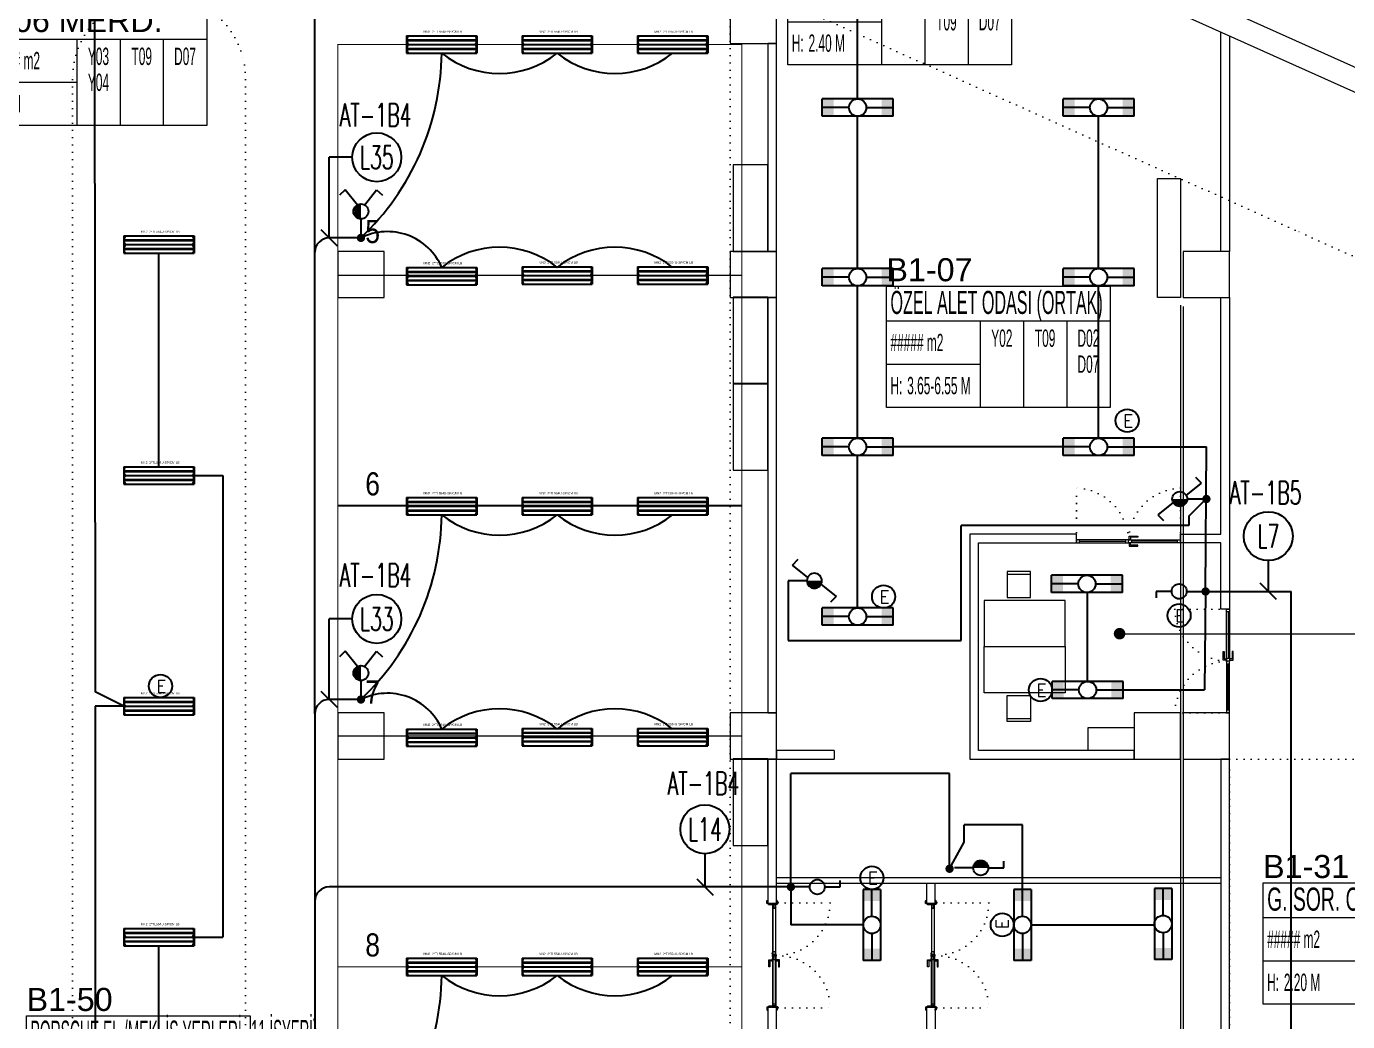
# Model space of a CAD drawing. Header units: metres. Extents: x -13316 to 152404, y -3899 to 30226.
# Drawn here: x 61840 to 64130, y 4665 to 6390 of the extents above; entities that cross this region are included whole.
import ezdxf
from ezdxf.enums import TextEntityAlignment as Align
from ezdxf.xclip import XClip

# ---------------------------------------------------------------- set-up
doc = ezdxf.new("R2010")
doc.units = ezdxf.units.M
doc.header["$LTSCALE"] = 100
doc.header["$MEASUREMENT"] = 0
doc.header["$XCLIPFRAME"] = 0
doc.header["$PDMODE"] = 1
for name, pattern in [('DOT2', [0.125, 0, -0.125]), ('DOT5', [0.75, 0, -0.75]), ('HIDDEN', [0.375, 0.25, -0.125])]:
    doc.linetypes.add(name, pattern=pattern)
doc.layers.get('0').update_dxf_attribs({"color": 9, "lineweight": 9})
for name, color, linetype, lineweight in [('00', 9, 'Continuous', 9), ('01', 9, 'Continuous', 9), ('05', 9, 'Continuous', 9), ('06B', 9, 'Continuous', 9), ('06C', 9, 'Continuous', 9), ('06D', 9, 'Continuous', 9), ('09', 9, 'Continuous', 9), ('10', 9, 'Continuous', 9), ('15', 9, 'Continuous', 9), ('20', 9, 'DOT2', 9), ('21', 9, 'Continuous', 9), ('21_mahal200', 9, 'Continuous', 9), ('E-2x36 W SIVAÜSTÜ FLUORESAN ARMATÜR (ETANŞ)', 7, 'Continuous', 30), ('E-2x54 W SIVAÜSTÜ FLUORESAN YÜKSEK TAVAN ARMATÜRÜ', 7, 'Continuous', 30), ('E-ACİL AYDINLATMA KİTİ', 7, 'Continuous', 30), ('E-ANAHTAR', 7, 'Continuous', 30), ('E-ANAHTAR (ETANŞ)', 7, 'Continuous', 30), ('E-KABLO', 7, 'Continuous', 30), ('E-KOMÜTATÖR ANAHTAR (ETANŞ)', 7, 'Continuous', 30), ('E-LINYE', 7, 'Continuous', 30), ('E-VAEVİYEN ANAHTAR (ETANŞ)', 7, 'Continuous', 30)]:
    doc.layers.add(name, color=color, linetype=linetype, lineweight=lineweight)
doc.styles.add('Arial', font='arial.ttf', dxfattribs={"height": 2.5})
doc.styles.add('E-YAZI', font='txttw.shx')
doc.styles.add('MuuM_TEXT-STANDART', font='ARIALN.TTF')
doc.dimstyles.new('MuuM_DIM200', dxfattribs={"dimscale": 20, "dimtxt": 2, "dimasz": 1, "dimexe": 1, "dimexo": 1, "dimgap": 1, "dimtad": 1, "dimdec": 1, "dimrnd": 0.5, "dimdsep": 46, "dimtxsty": 'MuuM_TEXT-STANDART', "dimblk": 'ARCHTICK', "dimcen": 0, "dimdle": 0.15, "dimclrd": 256, "dimclre": 256, "dimclrt": 256, "dimadec": 0, "dimazin": 0, "dimtfac": 5, "dimtdec": 1, "dimtix": 1, "dimtmove": 2, "dimatfit": 3, "dimldrblk": 'DOT', "dimfxl": 3, "dimfxlon": 1, "dimtolj": 1, "dimlwd": -1, "dimlwe": -1, "dimarcsym": 0})

# ---------------------------------------------------------------- blocks, each defined once
blk = doc.blocks.new('100_2x36 W SIVAÜSTÜ FLUORESAN ARMATÜR (ETANŞ)')
at = {"layer": 'E-2x36 W SIVAÜSTÜ FLUORESAN ARMATÜR (ETANŞ)', "color": 4}
for p, q in [((-6.15, 1.5), (6.15, 1.5)), ((-6.15, 1.5), (-6.15, -1.5)), ((-1.5, 0), (-6.15, 0)), ((1.5, 0), (6.15, 0)), ((6.15, 1.5), (6.15, -1.5)), ((-6.15, -1.5), (6.15, -1.5))]:
    blk.add_line(p, q, dxfattribs=at)
blk.add_circle((0, 0), 1.5, dxfattribs=at)
for points in [[(-4.15, 1.5), (-4.15, -1.5), (-6.15, 1.5), (-6.15, -1.5)], [(4.15, 1.5), (4.15, -1.5), (6.15, 1.5), (6.15, -1.5)]]:
    blk.add_solid(points, dxfattribs=at)
blk = doc.blocks.new('2x54 W SIVAÜSTÜ FLUORESAN YÜKSEK TAVAN ARMATÜRÜ')
at = {"layer": 'E-2x54 W SIVAÜSTÜ FLUORESAN YÜKSEK TAVAN ARMATÜRÜ', "color": 4}
for p, q in [((-60.8, 15), (-60.8, -15)), ((-60.8, 15), (60.8, 15)), ((-60, 0), (-15, 0)), ((15, 0), (60, 0)), ((60.8, 15), (60.8, 0)), ((60.8, 0), (60.8, -15)), ((-60.8, -15), (60.8, -15))]:
    blk.add_line(p, q, dxfattribs=at)
at = {"layer": 'E-2x54 W SIVAÜSTÜ FLUORESAN YÜKSEK TAVAN ARMATÜRÜ', "color": 7}
for p, q in [((-60.8, 0), (60.8, 0)), ((-59.3, 8), (59.3, 8)), ((-59.2, 7), (59.4, 7)), ((-59.3, -7), (59.3, -7)), ((-59.2, -8), (59.4, -8))]:
    blk.add_line(p, q, dxfattribs=at)
for centre in [(-59.2, 7.6), (-59.2, 7.3), (59.4, 7.6), (59.4, 7.3), (-59.2, -7.4), (-59.2, -7.7), (59.4, -7.4), (59.4, -7.7)]:
    blk.add_circle(centre, 0.11, dxfattribs=at)
for centre, radius, start, end in [((-48.7, 7.5), 12.1, 141.86, 218.14), ((-59.1, 7.5), 0.515, 106.8674, 266.7612), ((-59.3, 7.5), 0.519, 289.2244, 84.4042), ((48.7, 7.5), 12.1, 321.86, 38.14), ((59.5, 7.5), 0.515, 106.8674, 266.7612), ((59.3, 7.5), 0.519, 289.2244, 84.4042), ((-48.7, -7.5), 12.1, 141.86, 218.14), ((-59.1, -7.5), 0.515, 106.8674, 266.7612), ((-59.3, -7.5), 0.519, 289.2244, 84.4042), ((48.7, -7.5), 12.1, 321.86, 38.14), ((59.5, -7.5), 0.515, 106.8674, 266.7612), ((59.3, -7.5), 0.519, 289.2244, 84.4042)]:
    blk.add_arc(centre, radius, start, end, dxfattribs=at)
at = {"layer": 'E-2x54 W SIVAÜSTÜ FLUORESAN YÜKSEK TAVAN ARMATÜRÜ', "color": 7, "style": 'Arial'}
blk.add_text('MN2  2*TL554U-SP/CM LB', height=3.951, dxfattribs=at).set_placement((-31.6, 20.4))
blk = doc.blocks.new('100_ANAHTAR')
at = {"layer": 'E-ANAHTAR', "color": 4}
for p, q in [((0, 5.35), (-0.71, 5.35)), ((0, 3.67), (0, 5.35)), ((0, 2.05), (0, 0))]:
    blk.add_line(p, q, dxfattribs=at)
blk.add_circle((0, 2.86), 0.81, dxfattribs=at)
blk = doc.blocks.new('100_ACİL AYDINLATMA KİTİ')
at = {"layer": 'E-ACİL AYDINLATMA KİTİ', "color": 3}
blk.add_circle((0, 0), 1.25, dxfattribs=at)
at = {"layer": 'E-ACİL AYDINLATMA KİTİ', "color": 3, "style": 'E-YAZI'}
blk.add_text('E', height=1.34, dxfattribs=at).set_placement((-0.45, -0.69))
blk = doc.blocks.new('100_KOMÜTATÖR ANAHTAR (ETANŞ)')
at = {"layer": 'E-KOMÜTATÖR ANAHTAR (ETANŞ)', "color": 4}
for p, q in [((-1.7, 5.22), (-2.33, 4.62)), ((-0.37, 3.56), (-1.7, 5.22)), ((0.37, 3.56), (1.7, 5.22)), ((1.7, 5.22), (2.33, 4.62)), ((0, 2.05), (0, 0))]:
    blk.add_line(p, q, dxfattribs=at)
at = {"layer": 'E-KOMÜTATÖR ANAHTAR (ETANŞ)', "color": 4, "const_width": 0.81}
blk.add_lwpolyline([(0, 3.27, 0.414214), (-0.41, 2.86, 0.414214), (0, 2.46, 0.414214)], format="xyb", dxfattribs=at)
at = {"layer": 'E-KOMÜTATÖR ANAHTAR (ETANŞ)', "color": 4}
blk.add_circle((0, 2.86), 0.81, dxfattribs=at)
blk = doc.blocks.new('100_VAEVİYEN ANAHTAR (ETANŞ)')
at = {"layer": 'E-VAEVİYEN ANAHTAR (ETANŞ)', "color": 4}
for p, q in [((-1.7, 5.22), (-2.33, 4.62)), ((-0.37, 3.56), (-1.7, 5.22)), ((0, 2.05), (0, 0)), ((0.37, 2.16), (1.7, 0.5)), ((1.7, 0.5), (2.33, 1.1))]:
    blk.add_line(p, q, dxfattribs=at)
at = {"layer": 'E-VAEVİYEN ANAHTAR (ETANŞ)', "color": 4, "const_width": 0.81}
blk.add_lwpolyline([(0, 3.27, 0.414214), (-0.41, 2.86, 0.414214), (0, 2.46, 0.414214)], format="xyb", dxfattribs=at)
at = {"layer": 'E-VAEVİYEN ANAHTAR (ETANŞ)', "color": 4}
blk.add_circle((0, 2.86), 0.81, dxfattribs=at)
blk = doc.blocks.new('100_ANAHTAR (ETANŞ)')
at = {"layer": 'E-ANAHTAR (ETANŞ)', "color": 4}
for p, q in [((0, 5.35), (-0.71, 5.35)), ((0, 3.67), (0, 5.35)), ((0, 2.05), (0, 0))]:
    blk.add_line(p, q, dxfattribs=at)
at = {"layer": 'E-ANAHTAR (ETANŞ)', "color": 4, "const_width": 0.81}
blk.add_lwpolyline([(0, 3.27, 0.414214), (-0.41, 2.86, 0.414214), (0, 2.46, 0.414214)], format="xyb", dxfattribs=at)
at = {"layer": 'E-ANAHTAR (ETANŞ)', "color": 4}
blk.add_circle((0, 2.86), 0.81, dxfattribs=at)
blk = doc.blocks.new('p-kolon_80x80')
blk.add_lwpolyline([(-40, -40), (40, -40), (40, 40), (-40, 40)], close=True)
blk = doc.blocks.new('1.bod.mimari.elk')
at = {"layer": '01'}
for points in [[(7909, -2669.7), (7892.6, -2706.2), (6612.7, -2131.8), (6060, -1936.6), (6073.3, -1898.9), (6627.6, -2094.7)], [(7520, -3030), (7480, -3030), (7480, -2824), (7520, -2824)]]:
    blk.add_lwpolyline(points, close=True, dxfattribs=at)
for p in [(6780, -2550), (6100, -2990), (6780, -2990), (7565, -2990), (6100, -3790), (6780, -3790), (7480, -3790), (7565, -3790)]:
    blk.add_blockref('p-kolon_80x80', p, dxfattribs=at)
blk = doc.blocks.new('p-işyeri')
at = {"color": 0, "const_width": 2}
blk.add_lwpolyline([(200, 0), (200, 700), (-200, 700), (-200, 0)], close=True, dxfattribs=at)
blk = doc.blocks.new('p-dilatasyon yeri')
at = {"layer": '06D'}
for points in [[(7520, 5586.8), (7520, 80)], [(7525, 5584.6), (7525, 80)]]:
    blk.add_lwpolyline(points, dxfattribs=at)
blk = doc.blocks.new('prf-scr2')
at = {"linetype": 'DOT2', "ltscale": 10}
blk.add_line((0, 0.2), (0, -1.1), dxfattribs=at)
for p, q in [((-0.1, -0.2), (0.1, -0.3)), ((0.1, -0.2), (-0.1, -0.2)), ((0.1, -0.3), (-0.1, -0.3)), ((-0.1, -0.3), (0.1, -0.4)), ((0.1, -0.4), (-0.1, -0.4)), ((0.1, -0.5), (-0.1, -0.4)), ((-0.1, -0.4), (0.1, -0.4)), ((0.1, -0.6), (-0.1, -0.5)), ((-0.1, -0.5), (0.1, -0.5)), ((-0.1, -0.6), (0.1, -0.7)), ((0.1, -0.6), (-0.1, -0.6)), ((-0.1, -0.6), (0.1, -0.6)), ((-0.1, -0.7), (0.1, -0.8)), ((0.1, -0.7), (-0.1, -0.7)), ((-0.1, -0.8), (0.1, -0.8)), ((0.1, -0.8), (-0.1, -0.8)), ((0.1, -0.2), (0, -0.1)), ((0, -0.2), (0.1, -0.2))]:
    blk.add_line(p, q)
blk.add_lwpolyline([(0.2, 0), (-0.2, 0), (-0.2, 0), (-0.1, -0.1), (0.1, -0.1), (0.2, 0), (0.2, 0)], close=True)
for points in [[(0.2, 0), (-0.2, 0)], [(-0.1, -0.1), (-0.1, -0.2), (-0.1, -0.2), (-0.1, -0.2), (-0.1, -0.2), (-0.1, -0.3), (-0.1, -0.3), (-0.1, -0.3), (-0.1, -0.3), (-0.1, -0.4), (-0.1, -0.4), (-0.1, -0.4), (-0.1, -0.4), (-0.1, -0.4), (-0.1, -0.5), (-0.1, -0.5), (-0.1, -0.5), (-0.1, -0.5), (-0.1, -0.5), (-0.1, -0.5), (-0.1, -0.6), (-0.1, -0.6), (-0.1, -0.6), (-0.1, -0.6), (-0.1, -0.6), (-0.1, -0.7), (-0.1, -0.7), (-0.1, -0.7), (-0.1, -0.7), (-0.1, -0.7), (-0.1, -0.8), (-0.1, -0.8), (-0.1, -0.8), (-0.1, -0.8), (0, -0.9), (0, -0.9), (0, -0.9), (0.1, -0.8), (0.1, -0.8), (0.1, -0.7), (0.1, -0.7), (0.1, -0.7), (0.1, -0.7), (0.1, -0.7), (0.1, -0.7), (0.1, -0.6), (0.1, -0.6), (0.1, -0.6), (0.1, -0.6), (0.1, -0.6), (0.1, -0.5), (0.1, -0.5), (0.1, -0.5), (0.1, -0.5), (0.1, -0.4), (0.1, -0.4), (0.1, -0.4), (0.1, -0.4), (0.1, -0.4), (0.1, -0.3), (0.1, -0.3), (0.1, -0.3), (0.1, -0.3), (0.1, -0.3), (0.1, -0.3), (0.1, -0.2), (0.1, -0.2), (0.1, -0.2), (0.1, -0.2), (0.1, -0.2), (0.1, -0.1)]]:
    blk.add_lwpolyline(points)
blk = doc.blocks.new('gr-p-barel kilitli kapı kolu')
at = {"flags": 128}
for points in [[(-0.9, 0.8), (-0.9, 4.9), (-11.7, 4.9), (-11.7, 6.7), (0.9, 6.7), (0.9, 0.8)], [(-0.8, 5), (0.8, 6.6)]]:
    blk.add_lwpolyline(points, dxfattribs=at)
blk.add_lwpolyline([(-2.75, 0), (-2.75, 0.7), (2.75, 0.7), (2.75, 0)])
blk.add_lwpolyline([(-1.3, 0.7), (1.3, 0.7), (1.3, 0.8), (-1.3, 0.8)], close=True)
blk = doc.blocks.new('p-de-02')
at = {"layer": '06C'}
blk.add_lwpolyline([(106.3, -16.6, 1), (106.3, -15.8), (104.3, -15.8), (104.3, -16.6), (106.4, -16.6)], format="xyb", dxfattribs=at)
blk.add_arc((106.3, -16.2), 0.5, 233.1301, 126.8699, dxfattribs=at)
at = {"layer": '09'}
for p, q in [((108.1, -16.7), (108.1, -16.6)), ((108.2, -16.7), (108.2, -16.6)), ((108.3, -16.6), (108.3, -16.7)), ((108.4, -16.7), (108.4, -16.6)), ((108.5, -16.6), (108.5, -16.7)), ((108.6, -16.7), (108.6, -16.6)), ((108.7, -16.6), (108.7, -16.7)), ((108.8, -16.6), (108.8, -16.7)), ((109.3, -21.9), (109.3, -21.7)), ((109.4, -21.7), (109.4, -21.9)), ((109.5, -21.9), (109.5, -21.7)), ((109.6, -21.7), (109.6, -21.9)), ((109.7, -21.9), (109.7, -21.7)), ((109.8, -21.7), (109.8, -21.9)), ((109.9, -21.9), (109.9, -21.7)), ((110, -21.9), (110, -21.7))]:
    blk.add_line(p, q, dxfattribs=at)
at = {"layer": '10'}
for points in [[(14.2, -6.8, -0.414214), (14.3, -6.7), (18.7, -6.7, -0.414214), (18.8, -6.8), (18.8, -14.1), (19, -14.1), (19, -6.8, 0.414214), (18.7, -6.5), (14.3, -6.5, 0.414214), (14, -6.8), (14, -7.7, 0.414214), (14.3, -8), (15.4, -8), (15.4, -7.8), (14.3, -7.8, -0.414214), (14.2, -7.7)], [(19, -9.7, -0.414214), (19.3, -9.4), (20.3, -9.4, -0.414214), (20.6, -9.7), (20.6, -16.1, -0.414214), (20.3, -16.4, -0.414214), (20, -16.1), (20, -15.2), (19, -15.2), (19, -24.2, -0.414214), (18.7, -24.5), (14.3, -24.5, -0.414214), (14, -24.2), (14, -23.3, -0.414214), (14.3, -23), (15.4, -23), (15.4, -23.2), (14.3, -23.2, 0.414214), (14.2, -23.3), (14.2, -24.2, 0.414214), (14.3, -24.3), (18.7, -24.3, 0.414214), (18.8, -24.2), (18.8, -15), (20.2, -15), (20.2, -16.1, 0.414214), (20.3, -16.2, 0.414214), (20.4, -16.1), (20.4, -9.7, 0.414214), (20.3, -9.6), (19.3, -9.6, 0.414214), (19.2, -9.7), (19.2, -10.6), (19, -10.6)], [(18.4, -25), (19.8, -24.4), (19.8, -21.5), (20, -21.5), (20, -24.5), (18.5, -25.2, -14.796002)], [(198.6, -9.7, 0.414214), (198.3, -9.4), (197.3, -9.4, 0.414214), (197, -9.7), (197, -16.1, 0.414214), (197.3, -16.4, 0.414214), (197.6, -16.1), (197.6, -15.2), (198.6, -15.2), (198.6, -24.2, 0.414214), (198.9, -24.5), (203.3, -24.5, 0.414214), (203.6, -24.2), (203.6, -23.3, 0.414214), (203.3, -23), (202.2, -23), (202.2, -23.2), (203.3, -23.2, -0.414214), (203.4, -23.3), (203.4, -24.2, -0.414214), (203.3, -24.3), (198.9, -24.3, -0.414214), (198.8, -24.2), (198.8, -15), (197.4, -15), (197.4, -16.1, -0.414214), (197.3, -16.2, -0.414214), (197.2, -16.1), (197.2, -9.7, -0.414214), (197.3, -9.6), (198.3, -9.6, -0.414214), (198.4, -9.7), (198.4, -10.6), (198.6, -10.6)], [(199.2, -25), (197.8, -24.4), (197.8, -21.5), (197.6, -21.5), (197.6, -24.5), (199.1, -25.2, 14.796002)], [(203.4, -6.8, 0.414214), (203.3, -6.7), (198.9, -6.7, 0.414214), (198.8, -6.8), (198.8, -14.1), (198.6, -14.1), (198.6, -6.8, -0.414214), (198.9, -6.5), (203.3, -6.5, -0.414214), (203.6, -6.8), (203.6, -7.7, -0.414214), (203.3, -8), (202.2, -8), (202.2, -7.8), (203.3, -7.8, 0.414214), (203.4, -7.7)]]:
    blk.add_lwpolyline(points, format="xyb", close=True, dxfattribs=at)
for points in [[(108.2, -20.1), (108.2, -18.1), (108.5, -18.1), (108.5, -17), (20.3, -17), (20.3, -18.1), (20.6, -18.1), (20.6, -20.1), (20.3, -20.1), (20.3, -18.3), (20, -18.3), (20, -16.7), (108.8, -16.7), (108.8, -18.3), (108.5, -18.3), (108.5, -20.1)], [(108.2, -18.1), (108.2, -20.1), (108.8, -20.1), (108.8, -21.7), (20, -21.7), (20, -20.1), (20.6, -20.1), (20.6, -18.1), (20.9, -18.1), (20.9, -20.3), (20.3, -20.3), (20.3, -21.4), (108.5, -21.4), (108.5, -20.3), (107.9, -20.3), (107.9, -18.1), (108.2, -18.1)], [(109.9, -20.1), (109.9, -18.1), (109.6, -18.1), (109.6, -17), (197.3, -17), (197.3, -18.1), (197, -18.1), (197, -20.1), (197.3, -20.1), (197.3, -18.3), (197.6, -18.3), (197.6, -16.7), (109.3, -16.7), (109.3, -18.3), (109.6, -18.3), (109.6, -20.1)], [(109.9, -18.1), (109.9, -20.1), (109.3, -20.1), (109.3, -21.7), (197.6, -21.7), (197.6, -20.1), (197, -20.1), (197, -18.1), (196.7, -18.1), (196.7, -20.3), (197.3, -20.3), (197.3, -21.4), (109.6, -21.4), (109.6, -20.3), (110.2, -20.3), (110.2, -18.1), (109.9, -18.1)]]:
    blk.add_lwpolyline(points, dxfattribs=at)
for points in [[(20.9, -17.2), (26.9, -17.2), (26.9, -21.2), (20.9, -21.2)], [(21.2, -17.5), (26.6, -17.5), (26.6, -20.9), (21.2, -20.9)], [(107.9, -17.2), (101.9, -17.2), (101.9, -21.2), (107.9, -21.2)], [(107.6, -17.5), (102.2, -17.5), (102.2, -20.9), (107.6, -20.9)], [(108.1, -22.4), (110, -22.4), (110, -21.9), (108.1, -21.9), (107.5, -21.9), (107.5, -22.4)], [(110, -16.1), (108.1, -16.1), (108.1, -16.6), (110.6, -16.6), (110.6, -16.6), (110.6, -16.1)], [(110.2, -17.2), (116.2, -17.2), (116.2, -21.2), (110.2, -21.2)], [(110.5, -17.5), (115.9, -17.5), (115.9, -20.9), (110.5, -20.9)], [(196.7, -17.2), (192.7, -17.2), (192.7, -21.2), (196.7, -21.2)], [(196.4, -17.5), (193, -17.5), (193, -20.9), (196.4, -20.9)]]:
    blk.add_lwpolyline(points, close=True, dxfattribs=at)
for centre in [(17.8, -25.5), (199.8, -25.5)]:
    blk.add_circle(centre, 0.55, dxfattribs=at)
at = {"layer": '20'}
for p, q in [((17.8, -25.5), (17.8, -116)), ((199.8, -25.5), (199.8, -116))]:
    blk.add_line(p, q, dxfattribs=at)
at = {"layer": '20', "linetype": 'HIDDEN'}
for points in [[(18.6, -24.3), (18.6, -23), (17.1, -23), (17.1, -24.3)], [(18.4, -25), (18.4, -23.2), (17.3, -23.2), (17.3, -25)], [(199, -24.3), (199, -23), (200.5, -23), (200.5, -24.3)], [(199.2, -25), (199.2, -23.2), (200.3, -23.2), (200.3, -25)]]:
    blk.add_lwpolyline(points, dxfattribs=at)
at = {"layer": '20'}
for centre, start, end in [((17.8, -25.5), 270, 2.4057), ((199.8, -25.5), 177.5943, 270)]:
    blk.add_arc(centre, 90.5, start, end, dxfattribs=at)
at = {"layer": '06B', "xscale": -1}
blk.add_blockref('gr-p-barel kilitli kapı kolu', (117.3, -16.7), dxfattribs=at)
at = {"layer": '06B', "rotation": 180}
blk.add_blockref('gr-p-barel kilitli kapı kolu', (117.3, -21.7), dxfattribs=at)
at = {"layer": '10', "xscale": -1, "rotation": 90}
for p in [(20.3, -19.2), (109.6, -19.2)]:
    blk.add_blockref('prf-scr2', p, dxfattribs=at)
at = {"layer": '10', "rotation": 270}
for p in [(108.5, -19.2), (197.3, -19.2)]:
    blk.add_blockref('prf-scr2', p, dxfattribs=at)
blk = doc.blocks.new('p-al-01_a')
at = {"layer": '06B'}
for points in [[(-5, -88.6), (-11.2, -88.6), (-11.2, -73.6), (-9.4, -73.6), (-9.4, -86.4), (-9.4, -86.4), (-5, -86.4), (-5, -88.6)], [(0, -88.6), (6.2, -88.6), (6.2, -73.6), (4.4, -73.6), (4.4, -86.4), (4.4, -86.4), (0, -86.4), (0, -88.6)]]:
    blk.add_lwpolyline(points, dxfattribs=at)
at = {"layer": '06D'}
for p, q in [((-5, -86.9), (-5, -5)), ((0, -5), (0, -86.9)), ((-5, -93.1), (-5, -175)), ((0, -175), (0, -93.1))]:
    blk.add_line(p, q, dxfattribs=at)
at = {"layer": '10'}
for points in [[(-5, 0), (0, 0), (0, -5), (-5, -5)], [(-5, -85), (0, -85), (0, -90), (-5, -90)], [(-5, -95), (0, -95), (0, -90), (-5, -90)], [(-5, -180), (0, -180), (0, -175), (-5, -175)]]:
    blk.add_lwpolyline(points, close=True, dxfattribs=at)
at = {"layer": '15'}
for points in [[(-2.5, -5), (-2.5, -85)], [(-2.5, -175), (-2.5, -95)]]:
    blk.add_lwpolyline(points, dxfattribs=at)
at = {"layer": '20'}
for points in [[(-5.3, 0), (-94.9, 0)], [(-5.3, -180), (-94.9, -180)], [(-5, -180), (-94.9, -180)]]:
    blk.add_lwpolyline(points, dxfattribs=at)
for centre, start, end in [((-1.5, 3.4), 182.0745, 267.6937), ((-1.5, -183.4), 92.3063, 177.9255)]:
    blk.add_arc(centre, 93.5, start, end, dxfattribs=at)
blk = doc.blocks.new('p-birim')
blk.add_lwpolyline([(0, 0), (1, 0), (1, 1), (0, 1)], close=True)
blk = doc.blocks.new('p-sandalye')
blk.add_line((-45, 20), (-45, -20))
blk.add_lwpolyline([(-5, 20), (-50, 20), (-50, -20), (-5, -20)], close=True)
blk.add_point((0, 0.1))
blk = doc.blocks.new('p-masa_servis')
at = {"linetype": 'DOT5'}
blk.add_lwpolyline([(0, 0), (0, 0)], dxfattribs=at)
blk.add_lwpolyline([(0, 0), (0, -80), (140, -80), (140, 0)], close=True)
for p, rotation in [((60, 0), 270), ((50, -110.1), 2.073722e-10)]:
    blk.add_blockref('p-sandalye', p, dxfattribs=dict(rotation=rotation))
blk = doc.blocks.new('gr-p-birim')
blk.add_lwpolyline([(-0.5, -0.5), (0.5, -0.5), (0.5, 0.5), (-0.5, 0.5)], close=True)
blk = doc.blocks.new('0_roomno2')
blk.add_lwpolyline([(19.38, -10.5), (0, -10.5), (0, 0), (19.38, 0)], close=True)
for points in [[(0, -3), (19.38, -3)], [(8.12, -3), (8.12, -10.5)], [(11.88, -3), (11.88, -10.5)], [(15.62, -3), (15.62, -10.5)], [(0, -6.75), (8.12, -6.75)]]:
    blk.add_lwpolyline(points)
at = {"style": 'MuuM_TEXT-STANDART', "width": 0.6}
blk.add_text('H:', height=1.5, dxfattribs=at).set_placement((0.35, -8.61), align=Align.MIDDLE_LEFT)
at = {"style": 'Arial'}
blk.add_attdef('ODANO', (0, 1.17), '', height=2, dxfattribs=at)
blk.add_attdef('MEKANADI', text='', height=2, dxfattribs=at).set_placement((0.35, -3), align=Align.BOTTOM_LEFT)
at = {"style": 'MuuM_TEXT-STANDART', "width": 0.6}
for tag, p in [('M2', (0.35, -4.88)), ('TEMIZTAVANYUKSEKLIGI', (1.8, -8.61))]:
    blk.add_attdef(tag, text='', height=1.5, dxfattribs=at).set_placement(p, align=Align.MIDDLE_LEFT)
for tag, p in [('YER01', (10, -4.5)), ('TAVAN01', (13.75, -4.5)), ('DUVAR01', (17.5, -4.5)), ('YER02', (10, -6.75)), ('TAVAN02', (13.75, -6.75)), ('DUVAR02', (17.5, -6.75)), ('YER03', (10, -9)), ('TAVAN03', (13.75, -9)), ('DUVAR03', (17.5, -9))]:
    blk.add_attdef(tag, text='', height=1.5, dxfattribs=at).set_placement(p, align=Align.MIDDLE_CENTER)
blk = doc.blocks.new('_ArchTick')
at = {"color": 0, "linetype": 'ByBlock', "const_width": 0.15}
blk.add_lwpolyline([(-0.5, -0.5), (0.5, 0.5)], dxfattribs=at)
blk = doc.blocks.new('_Dot')
at = {"color": 0, "linetype": 'ByBlock', "lineweight": -2}
blk.add_line((-0.5, 0), (-1, 0), dxfattribs=at)
at = {"color": 0, "linetype": 'ByBlock', "const_width": 0.5}
blk.add_lwpolyline([(-0.25, 0, 1), (0.25, 0, 1)], format="xyb", close=True, dxfattribs=at)
blk = doc.blocks.new('1.bod.mimari1.elk')
at = {"layer": '00'}
for p, q in [((7340, -3440), (7155, -3440)), ((7155, -3440), (7155, -3830)), ((7170, -3815), (7170, -3455)), ((7170, -3455), (7340, -3455)), ((7340, -3455), (7340, -3440)), ((6920, -3815), (6820, -3815)), ((6820, -3815), (6820, -3830)), ((7440, -3815), (7170, -3815)), ((7440, -3830), (7440, -3815)), ((6820, -3830), (6920, -3830)), ((7155, -3830), (7440, -3830)), ((7080, -4045), (7080, -4080)), ((7095, -4080), (7095, -4045)), ((7080, -4080), (7095, -4080))]:
    blk.add_line(p, q, dxfattribs=at)
for points in [[(7605, -2577.12), (7605, -2950), (7590, -2950), (7590, -2570.39)], [(7590, -3455), (7520, -3455), (7520, -3440), (7590, -3440), (7590, -3030), (7605, -3030), (7605, -3570), (7590, -3570), (7590, -3455)], [(7520, -3628.44), (7520, -3628.44)], [(7520, -3628.44), (7520, -3628.44)], [(6920, -3815), (6920, -3830)], [(6820, -4035), (7590, -4035)], [(6820, -4045), (7590, -4045)], [(7080, -4260), (7080, -4325), (6820, -4325), (6820, -4260), (6805, -4260), (6805, -4550), (6820, -4550), (6820, -4340), (7360, -4340), (7360, -4550)], [(7095, -4260), (7095, -4325), (7375, -4325), (7375, -4550)]]:
    blk.add_lwpolyline(points, dxfattribs=at)
for points in [[(6805, -2950), (6820, -2950), (6820, -2590), (6805, -2590)], [(6805, -3750), (6820, -3750), (6820, -3030), (6805, -3030)], [(6820, -4080), (6820, -3830), (6805, -3830), (6805, -4080)], [(7590, -4550), (7605, -4550), (7605, -3830), (7590, -3830)]]:
    blk.add_lwpolyline(points, close=True, dxfattribs=at)
at = {"layer": '06D', "linetype": 'DOT2'}
for points in [[(5600, -2652.1, -1), (5900, -2652.1, 0)], [(5600, -2652.1), (5600, -7740, 0.4142136), (6200, -8340)], [(5900, -2652.1), (5900, -7740, 0.4142136), (6200, -8040)]]:
    blk.add_lwpolyline(points, format="xyb", dxfattribs=at)
at = {"layer": '20'}
for points in [[(11313.16, -4700), (10818.48, -4391.06), (8921.11, -3452.7), (7718.56, -2913.06), (6516.01, -2373.42), (4675.61, -1723.48), (3791.04, -1488.82)], [(6740, -2510), (6740, -4630), (7605, -4630), (7605, -3830), (9220, -3830), (9220, -3622.83)]]:
    blk.add_lwpolyline(points, dxfattribs=at)
for name, p in [('p-dilatasyon yeri', (0, -8630)), ('p-al-01_a', (7605, -3570))]:
    blk.add_blockref(name, p)
at = {"rotation": 270}
blk.add_blockref('p-al-01_a', (7520, -3455), dxfattribs=at)
at = {"layer": '05', "xscale": 60.00000000000003, "yscale": 150}
for p in [(6745, -2950), (6745, -3179.55), (6745, -3329.11), (6745, -3979.55)]:
    blk.add_blockref('p-birim', p, dxfattribs=at)
at = {"layer": '05'}
ref = blk.add_blockref('p-masa_servis', (7180, -3555), dxfattribs=at)
XClip(ref).set_block_clipping_path([(-55.5106706136, -84.5585723777), (163.3295749435, 61.9818189005)])
ref = blk.add_blockref('p-masa_servis', (7180, -3715), dxfattribs=dict(at, xscale=-1, rotation=180))
XClip(ref).set_block_clipping_path([(-55.5106706136, -84.5585723777), (163.3295749435, 61.9818189005)])
at = {"layer": '05', "xscale": -40, "yscale": 80, "rotation": 90}
blk.add_blockref('gr-p-birim', (7400, -3795), dxfattribs=at)
at = {"layer": '06D', "color": 89, "linetype": 'HIDDEN', "true_color": 0x2e4d23, "rotation": 90}
for p in [(6760, -2791.68), (6760, -3191.68), (6760, -3590), (6760, -3990), (6760, -4390)]:
    blk.add_blockref('p-işyeri', p, dxfattribs=at)
at = {"layer": '10', "xscale": -1, "rotation": 90}
for p in [(6797, -4061.2), (7072, -4061.2)]:
    blk.add_blockref('p-de-02', p, dxfattribs=at)
at = {"layer": '21_mahal200'}
ref = blk.add_blockref('0_roomno2', (6839.57, -2417.04), dxfattribs=dict(at, xscale=20, yscale=20, zscale=20))
ref.add_attrib('ODANO', 'B1-70', (6839.57, -2408.4), dxfattribs={"layer": '0', "height": 40, "style": 'Arial'})
ref.add_attrib('MEKANADI', 'ELEKRİK O.(PORSCHE)', dxfattribs={"layer": '0', "height": 40, "style": 'Arial', "width": 0.6}).set_placement((6846.57, -2477.04), align=Align.BOTTOM_LEFT)
ref.add_attrib('M2', '##### m2', dxfattribs={"layer": '0', "height": 30, "style": 'MuuM_TEXT-STANDART', "width": 0.6}).set_placement((6846.57, -2514.54), align=Align.MIDDLE_LEFT)
ref.add_attrib('TEMIZTAVANYUKSEKLIGI', '2.40 M', dxfattribs={"layer": '0', "height": 30, "style": 'MuuM_TEXT-STANDART', "width": 0.6}).set_placement((6875.57, -2589.2), align=Align.MIDDLE_LEFT)
ref.add_attrib('YER01', 'Y02', dxfattribs={"layer": '0', "height": 30, "style": 'MuuM_TEXT-STANDART', "width": 0.6}).set_placement((7039.57, -2507.04), align=Align.MIDDLE_CENTER)
ref.add_attrib('TAVAN01', 'T05', dxfattribs={"layer": '0', "height": 30, "style": 'MuuM_TEXT-STANDART', "width": 0.6}).set_placement((7114.57, -2507.04), align=Align.MIDDLE_CENTER)
ref.add_attrib('DUVAR01', 'D02', dxfattribs={"layer": '0', "height": 30, "style": 'MuuM_TEXT-STANDART', "width": 0.6}).set_placement((7189.57, -2507.04), align=Align.MIDDLE_CENTER)
ref.add_attrib('TAVAN02', 'T09', dxfattribs={"layer": '0', "height": 30, "style": 'MuuM_TEXT-STANDART', "width": 0.6}).set_placement((7114.57, -2552.04), align=Align.MIDDLE_CENTER)
ref.add_attrib('DUVAR02', 'D07', dxfattribs={"layer": '0', "height": 30, "style": 'MuuM_TEXT-STANDART', "width": 0.6}).set_placement((7189.57, -2552.04), align=Align.MIDDLE_CENTER)
ref = blk.add_blockref('0_roomno2', (5445.14, -2522.04), dxfattribs=dict(at, xscale=20, yscale=20, zscale=20))
ref.add_attrib('ODANO', 'B1-04', (5445.14, -2513.4), dxfattribs={"layer": '0', "height": 40, "style": 'Arial'})
ref.add_attrib('MEKANADI', 'M06 MERD.', dxfattribs={"layer": '0', "height": 40, "style": 'Arial'}).set_placement((5452.14, -2582.04), align=Align.BOTTOM_LEFT)
ref.add_attrib('M2', '##### m2', dxfattribs={"layer": '0', "height": 30, "style": 'MuuM_TEXT-STANDART', "width": 0.6}).set_placement((5452.14, -2619.54), align=Align.MIDDLE_LEFT)
ref.add_attrib('TEMIZTAVANYUKSEKLIGI', '- M', dxfattribs={"layer": '0', "height": 30, "style": 'MuuM_TEXT-STANDART', "width": 0.6}).set_placement((5481.14, -2694.2), align=Align.MIDDLE_LEFT)
ref.add_attrib('YER01', 'Y03', dxfattribs={"layer": '0', "height": 30, "style": 'MuuM_TEXT-STANDART', "width": 0.6}).set_placement((5645.14, -2612.04), align=Align.MIDDLE_CENTER)
ref.add_attrib('TAVAN01', 'T09', dxfattribs={"layer": '0', "height": 30, "style": 'MuuM_TEXT-STANDART', "width": 0.6}).set_placement((5720.14, -2612.04), align=Align.MIDDLE_CENTER)
ref.add_attrib('DUVAR01', 'D07', dxfattribs={"layer": '0', "height": 30, "style": 'MuuM_TEXT-STANDART', "width": 0.6}).set_placement((5795.14, -2612.04), align=Align.MIDDLE_CENTER)
ref.add_attrib('YER02', 'Y04', dxfattribs={"layer": '0', "height": 30, "style": 'MuuM_TEXT-STANDART', "width": 0.6}).set_placement((5645.14, -2657.04), align=Align.MIDDLE_CENTER)
ref = blk.add_blockref('0_roomno2', (7010.56, -3010.49), dxfattribs=dict(at, xscale=20, yscale=20, zscale=20))
ref.add_attrib('ODANO', 'B1-07', (7010.56, -3001.85), dxfattribs={"layer": '0', "height": 40, "style": 'Arial'})
ref.add_attrib('MEKANADI', 'ÖZEL ALET ODASI (ORTAK)', dxfattribs={"layer": '0', "height": 40, "style": 'Arial', "width": 0.5}).set_placement((7017.56, -3070.49), align=Align.BOTTOM_LEFT)
ref.add_attrib('M2', '##### m2', dxfattribs={"layer": '0', "height": 30, "style": 'MuuM_TEXT-STANDART', "width": 0.6}).set_placement((7017.56, -3107.99), align=Align.MIDDLE_LEFT)
ref.add_attrib('TEMIZTAVANYUKSEKLIGI', '3.65-6.55 M', dxfattribs={"layer": '0', "height": 30, "style": 'MuuM_TEXT-STANDART', "width": 0.6}).set_placement((7046.56, -3182.65), align=Align.MIDDLE_LEFT)
ref.add_attrib('YER01', 'Y02', dxfattribs={"layer": '0', "height": 30, "style": 'MuuM_TEXT-STANDART', "width": 0.6}).set_placement((7210.56, -3100.49), align=Align.MIDDLE_CENTER)
ref.add_attrib('TAVAN01', 'T09', dxfattribs={"layer": '0', "height": 30, "style": 'MuuM_TEXT-STANDART', "width": 0.6}).set_placement((7285.56, -3100.49), align=Align.MIDDLE_CENTER)
ref.add_attrib('DUVAR01', 'D02', dxfattribs={"layer": '0', "height": 30, "style": 'MuuM_TEXT-STANDART', "width": 0.6}).set_placement((7360.56, -3100.49), align=Align.MIDDLE_CENTER)
ref.add_attrib('DUVAR02', 'D07', dxfattribs={"layer": '0', "height": 30, "style": 'MuuM_TEXT-STANDART', "width": 0.6}).set_placement((7360.56, -3145.49), align=Align.MIDDLE_CENTER)
ref = blk.add_blockref('0_roomno2', (7663.28, -4044.64), dxfattribs=dict(at, xscale=20, yscale=20, zscale=20))
ref.add_attrib('ODANO', 'B1-31', (7663.28, -4036), dxfattribs={"layer": '0', "height": 40, "style": 'Arial'})
ref.add_attrib('MEKANADI', 'G. SOR. O.(PORSCHE)', dxfattribs={"layer": '0', "height": 40, "style": 'Arial', "width": 0.6}).set_placement((7670.28, -4104.64), align=Align.BOTTOM_LEFT)
ref.add_attrib('M2', '##### m2', dxfattribs={"layer": '0', "height": 30, "style": 'MuuM_TEXT-STANDART', "width": 0.6}).set_placement((7670.28, -4142.14), align=Align.MIDDLE_LEFT)
ref.add_attrib('TEMIZTAVANYUKSEKLIGI', '2.20 M', dxfattribs={"layer": '0', "height": 30, "style": 'MuuM_TEXT-STANDART', "width": 0.6}).set_placement((7699.28, -4216.8), align=Align.MIDDLE_LEFT)
ref.add_attrib('YER01', 'Y02', dxfattribs={"layer": '0', "height": 30, "style": 'MuuM_TEXT-STANDART', "width": 0.6}).set_placement((7863.28, -4134.64), align=Align.MIDDLE_CENTER)
ref.add_attrib('TAVAN01', 'T05', dxfattribs={"layer": '0', "height": 30, "style": 'MuuM_TEXT-STANDART', "width": 0.6}).set_placement((7938.28, -4134.64), align=Align.MIDDLE_CENTER)
ref.add_attrib('DUVAR01', 'D02', dxfattribs={"layer": '0', "height": 30, "style": 'MuuM_TEXT-STANDART', "width": 0.6}).set_placement((8013.28, -4134.64), align=Align.MIDDLE_CENTER)
ref.add_attrib('TAVAN02', 'T09', dxfattribs={"layer": '0', "height": 30, "style": 'MuuM_TEXT-STANDART', "width": 0.6}).set_placement((7938.28, -4179.64), align=Align.MIDDLE_CENTER)
ref.add_attrib('DUVAR02', 'D07', dxfattribs={"layer": '0', "height": 30, "style": 'MuuM_TEXT-STANDART', "width": 0.6}).set_placement((8013.28, -4179.64), align=Align.MIDDLE_CENTER)
ref = blk.add_blockref('0_roomno2', (5520.6, -4275.12), dxfattribs=dict(at, xscale=20, yscale=20, zscale=20))
ref.add_attrib('ODANO', 'B1-50', (5520.6, -4266.48), dxfattribs={"layer": '0', "height": 40, "style": 'Arial'})
ref.add_attrib('MEKANADI', 'PORSCHE EL./MEK. İŞ YERLERİ', dxfattribs={"layer": '0', "height": 40, "style": 'Arial', "width": 0.43}).set_placement((5527.6, -4335.12), align=Align.BOTTOM_LEFT)
ref.add_attrib('M2', '###### m2', dxfattribs={"layer": '0', "height": 30, "style": 'MuuM_TEXT-STANDART', "width": 0.6}).set_placement((5527.6, -4372.62), align=Align.MIDDLE_LEFT)
ref.add_attrib('TEMIZTAVANYUKSEKLIGI', '6.55 M', dxfattribs={"layer": '0', "height": 30, "style": 'MuuM_TEXT-STANDART', "width": 0.6}).set_placement((5556.6, -4447.28), align=Align.MIDDLE_LEFT)
ref.add_attrib('YER01', 'Y01', dxfattribs={"layer": '0', "height": 30, "style": 'MuuM_TEXT-STANDART', "width": 0.6}).set_placement((5720.6, -4365.12), align=Align.MIDDLE_CENTER)
ref.add_attrib('TAVAN01', 'T09', dxfattribs={"layer": '0', "height": 30, "style": 'MuuM_TEXT-STANDART', "width": 0.6}).set_placement((5795.6, -4365.12), align=Align.MIDDLE_CENTER)
ref.add_attrib('DUVAR01', 'D01', dxfattribs={"layer": '0', "height": 30, "style": 'MuuM_TEXT-STANDART', "width": 0.6}).set_placement((5870.6, -4365.12), align=Align.MIDDLE_CENTER)
ref.add_attrib('YER02', 'Y02', dxfattribs={"layer": '0', "height": 30, "style": 'MuuM_TEXT-STANDART', "width": 0.6}).set_placement((5720.6, -4410.12), align=Align.MIDDLE_CENTER)
ref.add_attrib('DUVAR02', 'D07', dxfattribs={"layer": '0', "height": 30, "style": 'MuuM_TEXT-STANDART', "width": 0.6}).set_placement((5870.6, -4410.12), align=Align.MIDDLE_CENTER)
ref.add_attrib('YER03', 'Y16', dxfattribs={"layer": '0', "height": 30, "style": 'MuuM_TEXT-STANDART', "width": 0.6}).set_placement((5720.6, -4455.12), align=Align.MIDDLE_CENTER)
ref.add_attrib('DUVAR03', 'D18', dxfattribs={"layer": '0', "height": 30, "style": 'MuuM_TEXT-STANDART', "width": 0.6}).set_placement((5870.6, -4455.12), align=Align.MIDDLE_CENTER)
at = {"layer": '21', "style": 'MuuM_TEXT-STANDART'}
for s, p in [('5', (6107.52, -2947.67)), ('6', (6107.52, -3384.97)), ('7', (6107.52, -3745.68)), ('8', (6107.52, -4183.99))]:
    blk.add_text(s, height=40, dxfattribs=at).set_placement(p, align=Align.BOTTOM_LEFT)
at = {"layer": '21_mahal200', "style": 'MuuM_TEXT-STANDART', "width": 0.5}
blk.add_text('11 İŞYERİ)', height=40, dxfattribs=at).set_placement((5909.69, -4321.9))
at = {"layer": '21_mahal200'}
blk.add_leader([(7414.56, -3612.65), (7945.44, -3612.65)], dimstyle='MuuM_DIM200', override={"dimasz": 1, "dimfxl": 10}, dxfattribs=at)

msp = doc.modelspace()

# ---------------------------------------------------------------- linework, layer by layer
at = {"layer": 'E-KABLO', "color": 6}
for p, q in [((62340, 5998.32), (62340, 6591.76)), ((63280.68, 6264.14), (63280.68, 6524.76)), ((61958.4, 6411.67), (61959.2, 5236.67)), ((63280.68, 5970.08), (63280.68, 6234.14)), ((63698.18, 5970.08), (63698.18, 6234.14)), ((62420, 6023.32), (62365, 6023.32)), ((62070, 5626.67), (62070, 5996.67)), ((63280.68, 5676.02), (63280.68, 5940.08)), ((63698.18, 5676.02), (63698.18, 5940.08)), ((63636.68, 5661.02), (63342.18, 5661.02)), ((63759.68, 5661.02), (63885, 5661.02)), ((63883.6, 5410.64), (63885, 5661.02)), ((63280.68, 5381.95), (63280.68, 5646.02)), ((62130.8, 5611.67), (62180.8, 5611.67)), ((62180.8, 5611.67), (62180.8, 4811.67)), ((63854.5, 5540.8), (63884.5, 5570.8)), ((63854.5, 5540.8), (63854.5, 5525)), ((63854.5, 5525), (63460, 5525)), ((63460, 5325.45), (63460, 5525)), ((63160, 5429.06), (63160, 5325.45)), ((63679.07, 5254.81), (63679.07, 5408.76)), ((63883.6, 5410.64), (63881.54, 5239.81)), ((63885, 5410.73), (64031.88, 5410.73)), ((64031.88, 4270), (64031.88, 5410.73)), ((63160, 5325.45), (63460, 5325.45)), ((62009.2, 5211.67), (61959.2, 5236.67)), ((62420, 5223.32), (62365, 5223.32)), ((63740.57, 5239.81), (63881.54, 5239.81)), ((62009.2, 5211.67), (61959.2, 5211.67)), ((61959.2, 5211.67), (61959.2, 4036.67)), ((63165, 4898.47), (63165, 5095)), ((63440, 5095), (63165, 5095)), ((63440, 4930.02), (63440, 5095)), ((63566.32, 5005.92), (63465, 5005.92)), ((63465, 4975.92), (63465, 5005.92)), ((63566.32, 4894.27), (63566.32, 5005.92)), ((63440, 4930.02), (63465, 4975.92)), ((63440, 4930.02), (63440, 4926.42)), ((63165, 4898.47), (62365, 4898.47)), ((63165, 4898.47), (63165, 4832.77)), ((63290.35, 4832.77), (63165, 4832.77)), ((63581.32, 4832.77), (63795, 4832.77)), ((62130.8, 4811.67), (62180.8, 4811.67)), ((62070, 4426.67), (62070, 4796.67))]:
    msp.add_line(p, q, dxfattribs=at)
at = {"layer": 'E-KABLO', "color": 5}
for p, q in [((62340, 5198.32), (62340, 5998.32)), ((62340, 5198.32), (62340, 4873.47)), ((62340, 4873.47), (62340, 4400))]:
    msp.add_line(p, q, dxfattribs=at)
at = {"layer": 'E-KABLO', "color": 4, "linetype": 'Continuous', "const_width": 7.2}
for points in [[(62423.6, 6023.32, 1), (62416.4, 6023.32, 1)], [(63885, 5574.4, 1), (63885, 5567.2, 1)], [(63883.59, 5414.11, -1), (63883.59, 5406.91, -1)], [(62423.6, 5223.32, 1), (62416.4, 5223.32, 1)], [(63443.6, 4930.02, 1), (63436.4, 4930.02, 1)], [(63168.6, 4898.47, 1), (63161.4, 4898.47, 1)]]:
    msp.add_lwpolyline(points, format="xyb", close=True, dxfattribs=at)
at = {"layer": 'E-KABLO', "color": 6}
for centre, radius, start, end in [((62110.46, 6349.37), 449.58, 313.51195, 359.2293), ((62660, 6468.68), 160.36, 231.41991, 308.58009), ((62860, 6468.68), 160.36, 231.41991, 308.58009), ((62365, 5998.32), 25, 90, 180), ((62465.86, 5931.68), 102.48, 23.27553, 116.58688), ((62660, 5846.82), 160.36, 51.41991, 128.58009), ((62860, 5846.82), 160.36, 51.41991, 128.58009), ((62110.46, 5549.37), 449.58, 313.51195, 359.2293), ((62660, 5668.68), 160.36, 231.41991, 308.58009), ((62860, 5668.68), 160.36, 231.41991, 308.58009), ((62365, 5198.32), 25, 90, 180), ((62465.86, 5131.68), 102.48, 23.27553, 116.58688), ((62660, 5046.82), 160.36, 51.41991, 128.58009), ((62860, 5046.82), 160.36, 51.41991, 128.58009), ((62365, 4873.47), 25, 90, 180), ((62110.46, 4751.05), 449.58, 313.51195, 359.2293), ((62660, 4870.36), 160.36, 231.41991, 308.58009), ((62860, 4870.36), 160.36, 231.41991, 308.58009)]:
    msp.add_arc(centre, radius, start, end, dxfattribs=at)
at = {"layer": 'E-LINYE', "color": 7, "linetype": 'Continuous'}
for p, q in [((62365, 6023.32), (62365, 6162.93)), ((62404.97, 6162.93), (62365, 6162.93)), ((62379.14, 6009.18), (62350.86, 6037.47)), ((63992.27, 5463.93), (63992.27, 5410.73)), ((64006.41, 5396.59), (63978.13, 5424.87)), ((62365, 5223.32), (62365, 5362.93)), ((62404.97, 5362.93), (62365, 5362.93)), ((62379.14, 5209.18), (62350.86, 5237.47)), ((63016.01, 4956.02), (63016.01, 4898.47)), ((63001.87, 4912.61), (63030.15, 4884.33))]:
    msp.add_line(p, q, dxfattribs=at)
for centre in [(62447.41, 6162.93), (63992.27, 5506.37), (62447.41, 5362.93), (63016.01, 4998.46)]:
    msp.add_circle(centre, 42.44, dxfattribs=at)

# ---------------------------------------------------------------- block references
at = {"layer": '06D'}
for name in ['1.bod.mimari.elk', '1.bod.mimari1.elk']:
    msp.add_blockref(name, (56320, 8950), dxfattribs=at)
at = {"layer": 'E-2x36 W SIVAÜSTÜ FLUORESAN ARMATÜR (ETANŞ)', "xscale": 10, "yscale": 10, "zscale": 10}
for p, rotation in [((63280.68, 6249.14), 180.0000000000006), ((63698.18, 6249.14), 180.0000000000006), ((63280.68, 5955.08), 180.0000000000006), ((63698.18, 5955.08), 180.0000000000006), ((63280.68, 5661.02), 180.0000000000006), ((63698.18, 5661.02), 180.0000000000006), ((63677.91, 5423.72), 180.0000000000006), ((63280.68, 5366.95), 180.0000000000006), ((63679.07, 5239.81), 180.0000000000006), ((63305.35, 4832.77), 270), ((63566.32, 4832.77), 270), ((63810, 4834.2), 270)]:
    msp.add_blockref('100_2x36 W SIVAÜSTÜ FLUORESAN ARMATÜR (ETANŞ)', p, dxfattribs=dict(at, rotation=rotation))
at = {"layer": 'E-2x54 W SIVAÜSTÜ FLUORESAN YÜKSEK TAVAN ARMATÜRÜ', "color": 6}
for p in [(62560, 6358.32), (62760, 6358.32), (62960, 6358.32), (62070, 6011.67), (62560, 5957.18), (62760, 5958.32), (62960, 5958.32), (62070, 5611.67), (62560, 5558.32), (62760, 5558.32), (62960, 5558.32), (62070, 5211.67), (62560, 5157.18), (62760, 5158.32), (62960, 5158.32), (62070, 4811.67), (62560, 4760), (62760, 4760), (62960, 4760)]:
    msp.add_blockref('2x54 W SIVAÜSTÜ FLUORESAN YÜKSEK TAVAN ARMATÜRÜ', p, dxfattribs=at)
at = {"layer": 'E-ACİL AYDINLATMA KİTİ', "xscale": 16, "yscale": 16, "zscale": 16}
for p in [(63747.75, 5706.59), (63325.57, 5401.55), (63837.63, 5368.9), (62072.59, 5246.69), (63597.56, 5239.81), (63305.35, 4914.29)]:
    msp.add_blockref('100_ACİL AYDINLATMA KİTİ', p, dxfattribs=at)
at = {"layer": 'E-ACİL AYDINLATMA KİTİ', "xscale": 16, "yscale": 16, "zscale": 16, "rotation": 90}
msp.add_blockref('100_ACİL AYDINLATMA KİTİ', (63531.31, 4832.77), dxfattribs=at)
at = {"layer": 'E-ANAHTAR', "xscale": 16, "yscale": 16, "zscale": 16}
for p, rotation in [((63883.6, 5410.77), 90.00000000003057), ((63165, 4898.47), 270.0000000000775)]:
    msp.add_blockref('100_ANAHTAR', p, dxfattribs=dict(at, rotation=rotation))
at = {"layer": 'E-ANAHTAR (ETANŞ)', "xscale": 16, "yscale": 16, "zscale": 16, "rotation": 270}
msp.add_blockref('100_ANAHTAR (ETANŞ)', (63448.23, 4931.54), dxfattribs=at)
at = {"layer": 'E-KOMÜTATÖR ANAHTAR (ETANŞ)', "xscale": 16, "yscale": 16, "zscale": 16}
for p in [(62420, 6023.32), (62420, 5223.32)]:
    msp.add_blockref('100_KOMÜTATÖR ANAHTAR (ETANŞ)', p, dxfattribs=at)
at = {"layer": 'E-VAEVİYEN ANAHTAR (ETANŞ)', "yscale": 16, "zscale": 16}
for p, xscale, rotation in [((63884.5, 5570.8), 16, 90.00000000004535), ((63160, 5429.06), -16, 269.9999999999547)]:
    msp.add_blockref('100_VAEVİYEN ANAHTAR (ETANŞ)', p, dxfattribs=dict(at, xscale=xscale, rotation=rotation))

# ---------------------------------------------------------------- texts
at = {"layer": 'E-LINYE', "color": 3, "linetype": 'Continuous', "style": 'E-YAZI', "width": 0.6}
for s, p in [('AT-1B4', (62445.24, 6236.2)), ('L35', (62447.41, 6162.93)), ('AT-1B5', (63987.54, 5581.85)), ('L7', (63992.27, 5506.37)), ('AT-1B4', (62445.12, 5438.81)), ('L33', (62447.41, 5362.93)), ('AT-1B4', (63013.29, 5078.14)), ('L14', (63016.01, 4998.46))]:
    msp.add_text(s, height=40, dxfattribs=at).set_placement(p, align=Align.MIDDLE_CENTER)

doc.saveas('drawing.dxf')
